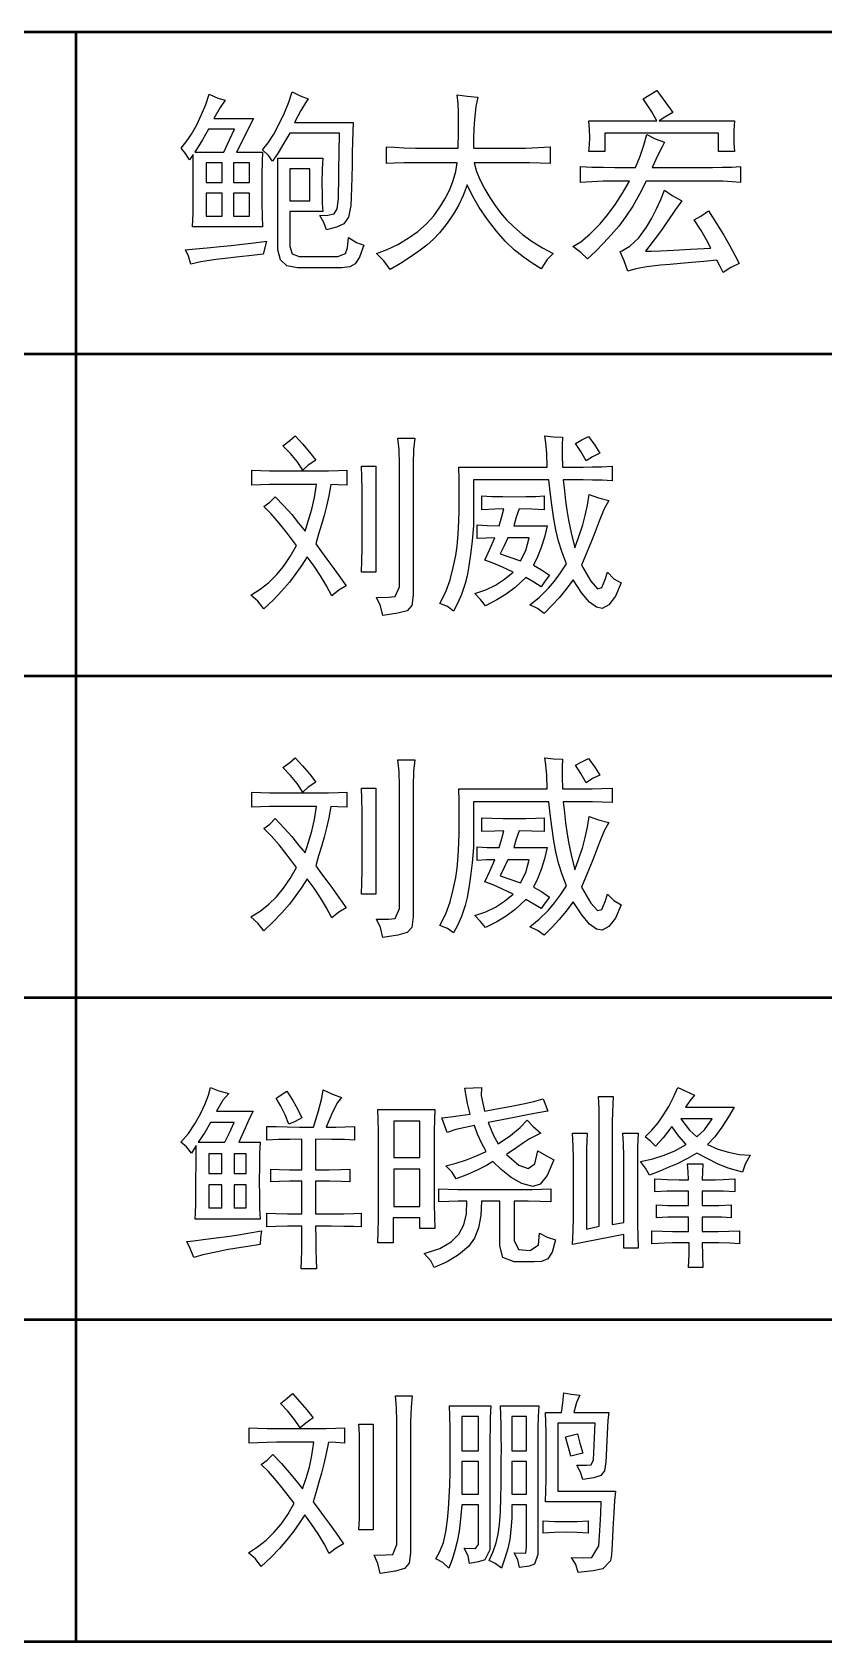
# Model space of a CAD drawing. Extents: x 0 to 1189, y 0 to 841.
# Drawn here: x 934.79 to 956.93, y 28 to 73 of the extents above; entities that cross this region are included whole.
import ezdxf

# ---------------------------------------------------------------- set-up
doc = ezdxf.new("R2010")
doc.units = 0

msp = doc.modelspace()

# ---------------------------------------------------------------- linework, layer by layer
at = {"color": 7, "lineweight": 50}
for p, q in [((1179, 73), (909, 73)), ((936.002, 73), (936.002, 28)), ((1011.002, 64), (909, 64)), ((1179, 55), (909, 55)), ((1011.002, 46), (909, 46)), ((1101, 37), (909, 37)), ((1011.002, 28), (909, 28))]:
    msp.add_line(p, q, dxfattribs=at)
at = {"color": 7, "lineweight": 25}
for points in [[(940.185, 71.096), (940.041, 70.894), (939.865, 70.585), (940.973, 70.585), (940.504, 69.647), (941.229, 69.647), (941.217, 69.382), (941.21, 69.041), (941.207, 68.624), (941.21, 68.213), (941.217, 67.857), (941.229, 67.559), (939.268, 67.559), (939.284, 67.943), (939.29, 68.198), (939.29, 69.583), (939.183, 69.434), (939.071, 69.61), (938.949, 69.754), (939.092, 69.931), (939.238, 70.151), (939.386, 70.414), (939.524, 70.698), (939.641, 70.982), (939.737, 71.267), (939.977, 71.16)], [(941.229, 69.711), (941.385, 69.905), (941.541, 70.147), (941.697, 70.436), (941.842, 70.743), (941.963, 71.042), (942.06, 71.33), (942.278, 71.219), (942.507, 71.139), (942.427, 71.027), (942.299, 70.807), (942.124, 70.478), (943.764, 70.478), (943.754, 70.22), (943.746, 69.935), (943.738, 69.623), (943.732, 69.285), (943.726, 68.951), (943.719, 68.651), (943.71, 68.386), (943.7, 68.156), (943.628, 67.825), (943.498, 67.644), (943.298, 67.548), (943.018, 67.474), (942.939, 67.682), (942.827, 67.879), (943.056, 67.889), (943.232, 67.921), (943.314, 68.057), (943.349, 68.337), (943.353, 68.523), (943.359, 68.8), (943.365, 69.169), (943.373, 69.629), (943.381, 70.18), (941.996, 70.18), (941.828, 69.893), (941.664, 69.631), (941.506, 69.392), (941.394, 69.557)], [(946.698, 69.754), (946.708, 70.196), (946.712, 70.53), (946.708, 70.755), (946.695, 71.006), (946.676, 71.245), (946.948, 71.208), (947.252, 71.181), (947.196, 70.92), (947.156, 70.563), (947.138, 70.294), (947.127, 70.024), (947.124, 69.754), (948.211, 69.754), (948.585, 69.758), (948.94, 69.773), (949.276, 69.796), (949.276, 69.328), (948.989, 69.339), (948.698, 69.347), (948.402, 69.349), (947.145, 69.349), (947.216, 69.106), (947.316, 68.861), (947.443, 68.614), (947.587, 68.375), (947.732, 68.155), (947.88, 67.953), (948.048, 67.758), (948.254, 67.556), (948.498, 67.346), (948.769, 67.145), (949.057, 66.967), (949.361, 66.813), (949.191, 66.643), (949.02, 66.387), (948.766, 66.541), (948.513, 66.719), (948.264, 66.92), (948.015, 67.155), (947.767, 67.436), (947.518, 67.762), (947.29, 68.101), (947.101, 68.424), (946.953, 68.731), (946.837, 68.436), (946.717, 68.177), (946.591, 67.953), (946.391, 67.658), (946.176, 67.389), (946.012, 67.218), (945.821, 67.048), (945.6, 66.877), (945.355, 66.707), (945.089, 66.536), (944.801, 66.366), (944.62, 66.606), (944.418, 66.813), (944.715, 66.927), (945.01, 67.069), (945.302, 67.24), (945.576, 67.432), (945.813, 67.642), (946.016, 67.868), (946.189, 68.106), (946.338, 68.351), (946.463, 68.603), (946.563, 68.856), (946.634, 69.105), (946.676, 69.349), (945.505, 69.349), (945.187, 69.347), (944.917, 69.339), (944.695, 69.328), (944.695, 69.796), (944.917, 69.782), (945.187, 69.768), (945.505, 69.754)], [(951.871, 71.139), (952.041, 71.24), (952.255, 71.373), (952.437, 71.124), (952.586, 70.919), (952.702, 70.755), (952.478, 70.622), (952.318, 70.521), (954.428, 70.521), (954.412, 70.26), (954.406, 70.073), (954.412, 69.898), (954.428, 69.669), (953.98, 69.669), (953.98, 70.18), (950.806, 70.18), (950.806, 69.669), (950.358, 69.669), (950.374, 69.85), (950.38, 70.052), (950.374, 70.276), (950.358, 70.521), (952.255, 70.521), (952.116, 70.771)], [(940.142, 69.647), (940.302, 69.988), (940.44, 70.286), (939.716, 70.286), (939.545, 69.988), (939.332, 69.647)], [(952.468, 69.924), (952.401, 69.799), (952.288, 69.564), (952.127, 69.221), (953.81, 69.221), (954.087, 69.223), (954.35, 69.231), (954.598, 69.242), (954.598, 68.795), (954.362, 68.819), (954.106, 68.833), (953.831, 68.838), (951.956, 68.838), (951.772, 68.471), (951.583, 68.14), (951.389, 67.843), (951.189, 67.58), (950.983, 67.339), (950.768, 67.106), (950.546, 66.881), (950.316, 66.664), (950.129, 66.845), (949.911, 67.005), (950.127, 67.142), (950.38, 67.356), (950.667, 67.644), (950.89, 67.903), (951.101, 68.188), (951.3, 68.499), (951.487, 68.838), (951.083, 68.838), (950.758, 68.833), (950.439, 68.819), (950.124, 68.795), (950.124, 69.242), (950.439, 69.231), (950.758, 69.223), (951.083, 69.221), (951.658, 69.221), (951.788, 69.531), (951.895, 69.837), (951.978, 70.137), (952.207, 70.02)], [(940.099, 68.795), (940.099, 69.349), (939.652, 69.349), (939.652, 68.795)], [(940.866, 68.795), (940.866, 69.349), (940.419, 69.349), (940.419, 68.795)], [(942.912, 69.477), (942.896, 69.184), (942.891, 68.774), (942.893, 68.478), (942.9, 68.215), (942.912, 67.985), (941.996, 67.985), (941.996, 67.005), (942.06, 66.808), (942.251, 66.728), (943.338, 66.728), (943.551, 66.813), (943.604, 66.968), (943.636, 67.261), (943.86, 67.122), (944.062, 67.048), (943.937, 66.715), (943.817, 66.526), (943.666, 66.438), (943.445, 66.409), (942.209, 66.409), (941.91, 66.465), (941.726, 66.636), (941.655, 66.92), (941.655, 69.477)], [(942.55, 68.284), (942.55, 69.178), (941.996, 69.178), (941.996, 68.284)], [(940.099, 67.857), (940.099, 68.497), (939.652, 68.497), (939.652, 67.857)], [(940.866, 67.857), (940.866, 68.497), (940.419, 68.497), (940.419, 67.857)], [(952.958, 68.284), (952.779, 68.041), (952.542, 67.698), (952.356, 67.431), (952.154, 67.158), (951.935, 66.877), (952.097, 66.881), (952.361, 66.891), (952.728, 66.908), (953.196, 66.932), (953.767, 66.963), (953.649, 67.192), (953.493, 67.455), (953.299, 67.751), (953.485, 67.857), (953.703, 68.007), (953.928, 67.648), (954.126, 67.321), (954.297, 67.027), (954.44, 66.766), (954.556, 66.536), (954.327, 66.419), (954.108, 66.281), (954.012, 66.483), (953.938, 66.622), (953.575, 66.589), (953.235, 66.559), (952.92, 66.531), (952.629, 66.506), (952.361, 66.483), (951.975, 66.442), (951.67, 66.388), (951.445, 66.323), (951.338, 66.606), (951.232, 66.856), (951.503, 67.018), (951.748, 67.249), (951.967, 67.548), (952.114, 67.801), (952.247, 68.057), (952.364, 68.318), (952.468, 68.582), (952.686, 68.433)], [(941.335, 67.154), (941.25, 66.792), (940.847, 66.751), (940.491, 66.712), (940.181, 66.676), (939.918, 66.643), (939.505, 66.579), (939.226, 66.515), (939.157, 66.734), (939.077, 66.92), (939.355, 66.939), (939.678, 66.967), (940.046, 67.005), (940.346, 67.038), (940.661, 67.074), (940.991, 67.113)], [(942.139, 61.717), (942.345, 61.49), (942.537, 61.263), (942.714, 61.035), (942.507, 60.891), (942.352, 60.758), (942.196, 60.995), (942.011, 61.222), (941.798, 61.44), (941.99, 61.584)], [(945.484, 61.653), (945.452, 61.334), (945.442, 60.929), (945.442, 57.264), (945.399, 56.974), (945.271, 56.827), (945.015, 56.755), (944.589, 56.689), (944.525, 56.966), (944.419, 57.2), (944.752, 57.205), (944.941, 57.221), (945.058, 57.498), (945.058, 60.929), (945.047, 61.323), (945.015, 61.653)], [(946.572, 56.817), (946.401, 56.944), (946.188, 57.03), (946.356, 57.355), (946.476, 57.69), (946.564, 58.031), (946.636, 58.372), (946.673, 58.631), (946.702, 58.954), (946.721, 59.341), (946.728, 59.603), (946.731, 59.883), (946.731, 60.184), (946.728, 60.504), (946.721, 60.844), (949.192, 60.844), (949.176, 61.225), (949.155, 61.516), (949.128, 61.717), (949.368, 61.685), (949.619, 61.675), (949.609, 61.459), (949.609, 61.182), (949.619, 60.844), (950.194, 60.844), (950.445, 60.846), (950.715, 60.853), (951.003, 60.865), (951.003, 60.46), (950.724, 60.472), (950.454, 60.479), (950.194, 60.481), (949.64, 60.481), (949.669, 60.179), (949.701, 59.899), (949.736, 59.64), (949.784, 59.357), (949.859, 59.005), (949.959, 58.585), (950.069, 58.873), (950.183, 59.224), (950.255, 59.489), (950.316, 59.773), (950.364, 60.077), (950.62, 59.981), (950.918, 59.906), (950.785, 59.677), (950.641, 59.331), (950.555, 59.102), (950.444, 58.819), (950.31, 58.484), (950.151, 58.095), (950.413, 57.648), (950.601, 57.442), (950.716, 57.477), (950.814, 57.701), (950.876, 57.903), (951.057, 57.722), (951.259, 57.605), (951.096, 57.232), (950.918, 56.994), (950.727, 56.891), (950.564, 56.921), (950.375, 57.064), (950.159, 57.321), (949.917, 57.69), (949.712, 57.416), (949.523, 57.189), (949.328, 56.979), (949.107, 56.753), (948.921, 56.886), (948.702, 56.987), (948.961, 57.2), (949.224, 57.456), (949.398, 57.655), (949.565, 57.882), (949.725, 58.138), (949.607, 58.456), (949.509, 58.771), (949.431, 59.084), (949.374, 59.395), (949.315, 59.79), (949.269, 60.152), (949.235, 60.481), (947.126, 60.481), (947.126, 59.203), (947.089, 58.777), (947.047, 58.402), (947, 58.078), (946.948, 57.805), (946.891, 57.584), (946.789, 57.281), (946.683, 57.025)], [(950.343, 61.696), (950.519, 61.451), (950.663, 61.227), (950.46, 61.131), (950.279, 61.014), (950.13, 61.275), (949.981, 61.504), (950.157, 61.605)], [(942.757, 60.737), (943.076, 60.739), (943.354, 60.746), (943.588, 60.758), (943.588, 60.332), (943.338, 60.348), (943.14, 60.354), (943.081, 60.04), (943.017, 59.752), (942.949, 59.491), (942.875, 59.236), (942.797, 58.97), (942.714, 58.692), (942.878, 58.473), (943.027, 58.27), (943.162, 58.084), (943.359, 57.81), (943.567, 57.52), (943.359, 57.397), (943.162, 57.243), (943.021, 57.52), (942.853, 57.797), (942.669, 58.068), (942.48, 58.329), (942.33, 58.1), (942.163, 57.865), (941.979, 57.626), (941.772, 57.382), (941.534, 57.134), (941.265, 56.88), (941.1, 57.094), (940.903, 57.264), (941.162, 57.431), (941.4, 57.619), (941.617, 57.829), (941.817, 58.067), (942.005, 58.34), (942.182, 58.649), (942.014, 58.87), (941.85, 59.08), (941.692, 59.278), (941.468, 59.536), (941.265, 59.736), (941.431, 59.858), (941.585, 60.013), (941.827, 59.76), (942.043, 59.512), (942.238, 59.275), (942.416, 59.054), (942.517, 59.355), (942.608, 59.661), (942.682, 59.989), (942.736, 60.354), (941.692, 60.354), (941.426, 60.351), (941.171, 60.344), (940.924, 60.332), (940.924, 60.758), (941.171, 60.746), (941.426, 60.739), (941.692, 60.737)], [(944.014, 60.204), (944.009, 60.572), (943.993, 60.865), (944.398, 60.865), (944.398, 57.903), (943.993, 57.903), (944.009, 58.217), (944.014, 58.564)], [(947.232, 59.224), (947.515, 59.208), (947.85, 59.203), (947.925, 59.459), (947.978, 59.672), (947.728, 59.666), (947.36, 59.65), (947.36, 60.034), (947.642, 60.022), (947.947, 60.015), (948.276, 60.013), (948.596, 60.015), (948.873, 60.022), (949.107, 60.034), (949.107, 59.65), (948.761, 59.666), (948.404, 59.672), (948.324, 59.437), (948.255, 59.203), (949.192, 59.203), (949.112, 58.886), (949.022, 58.596), (948.921, 58.332), (948.809, 58.095), (949.027, 57.972), (949.256, 57.818), (949.134, 57.664), (949.022, 57.498), (948.82, 57.626), (948.596, 57.754), (948.298, 57.477), (948.042, 57.285), (947.781, 57.131), (947.467, 56.966), (947.328, 57.136), (947.168, 57.307), (947.472, 57.408), (947.744, 57.541), (947.994, 57.706), (948.234, 57.903), (947.938, 58.045), (947.675, 58.159), (947.445, 58.244), (947.589, 58.548), (947.722, 58.862), (947.483, 58.857), (947.232, 58.841)], [(948.447, 58.223), (948.591, 58.51), (948.681, 58.862), (948.084, 58.862), (947.989, 58.644), (947.871, 58.415)], [(942.139, 52.717), (942.345, 52.49), (942.537, 52.263), (942.714, 52.035), (942.507, 51.891), (942.352, 51.758), (942.196, 51.995), (942.011, 52.222), (941.798, 52.44), (941.99, 52.584)], [(945.484, 52.653), (945.452, 52.334), (945.442, 51.929), (945.442, 48.264), (945.399, 47.974), (945.271, 47.827), (945.015, 47.755), (944.589, 47.689), (944.525, 47.966), (944.419, 48.2), (944.752, 48.205), (944.941, 48.221), (945.058, 48.498), (945.058, 51.929), (945.047, 52.323), (945.015, 52.653)], [(946.572, 47.817), (946.401, 47.944), (946.188, 48.03), (946.356, 48.355), (946.476, 48.69), (946.564, 49.031), (946.636, 49.372), (946.673, 49.631), (946.702, 49.954), (946.721, 50.341), (946.728, 50.603), (946.731, 50.883), (946.731, 51.184), (946.728, 51.504), (946.721, 51.844), (949.192, 51.844), (949.176, 52.225), (949.155, 52.516), (949.128, 52.717), (949.368, 52.685), (949.619, 52.675), (949.609, 52.459), (949.609, 52.182), (949.619, 51.844), (950.194, 51.844), (950.445, 51.846), (950.715, 51.853), (951.003, 51.865), (951.003, 51.46), (950.724, 51.472), (950.454, 51.479), (950.194, 51.481), (949.64, 51.481), (949.669, 51.179), (949.701, 50.899), (949.736, 50.64), (949.784, 50.357), (949.859, 50.005), (949.959, 49.585), (950.069, 49.873), (950.183, 50.224), (950.255, 50.489), (950.316, 50.773), (950.364, 51.077), (950.62, 50.981), (950.918, 50.906), (950.785, 50.677), (950.641, 50.331), (950.555, 50.102), (950.444, 49.819), (950.31, 49.484), (950.151, 49.095), (950.413, 48.648), (950.601, 48.442), (950.716, 48.477), (950.814, 48.701), (950.876, 48.903), (951.057, 48.722), (951.259, 48.605), (951.096, 48.232), (950.918, 47.994), (950.727, 47.891), (950.564, 47.921), (950.375, 48.064), (950.159, 48.321), (949.917, 48.69), (949.712, 48.416), (949.523, 48.189), (949.328, 47.979), (949.107, 47.753), (948.921, 47.886), (948.702, 47.987), (948.961, 48.2), (949.224, 48.456), (949.398, 48.655), (949.565, 48.882), (949.725, 49.138), (949.607, 49.456), (949.509, 49.771), (949.431, 50.084), (949.374, 50.395), (949.315, 50.79), (949.269, 51.152), (949.235, 51.481), (947.126, 51.481), (947.126, 50.203), (947.089, 49.777), (947.047, 49.402), (947, 49.078), (946.948, 48.805), (946.891, 48.584), (946.789, 48.281), (946.683, 48.025)], [(950.343, 52.696), (950.519, 52.451), (950.663, 52.227), (950.46, 52.131), (950.279, 52.014), (950.13, 52.275), (949.981, 52.504), (950.157, 52.605)], [(942.757, 51.737), (943.076, 51.739), (943.354, 51.746), (943.588, 51.758), (943.588, 51.332), (943.338, 51.348), (943.14, 51.354), (943.081, 51.04), (943.017, 50.752), (942.949, 50.491), (942.875, 50.236), (942.797, 49.97), (942.714, 49.692), (942.878, 49.473), (943.027, 49.27), (943.162, 49.084), (943.359, 48.81), (943.567, 48.52), (943.359, 48.397), (943.162, 48.243), (943.021, 48.52), (942.853, 48.797), (942.669, 49.068), (942.48, 49.329), (942.33, 49.1), (942.163, 48.865), (941.979, 48.626), (941.772, 48.382), (941.534, 48.134), (941.265, 47.88), (941.1, 48.094), (940.903, 48.264), (941.162, 48.431), (941.4, 48.619), (941.617, 48.829), (941.817, 49.067), (942.005, 49.34), (942.182, 49.649), (942.014, 49.87), (941.85, 50.08), (941.692, 50.278), (941.468, 50.536), (941.265, 50.736), (941.431, 50.858), (941.585, 51.013), (941.827, 50.76), (942.043, 50.512), (942.238, 50.275), (942.416, 50.054), (942.517, 50.355), (942.608, 50.661), (942.682, 50.989), (942.736, 51.354), (941.692, 51.354), (941.426, 51.351), (941.171, 51.344), (940.924, 51.332), (940.924, 51.758), (941.171, 51.746), (941.426, 51.739), (941.692, 51.737)], [(944.014, 51.204), (944.009, 51.572), (943.993, 51.865), (944.398, 51.865), (944.398, 48.903), (943.993, 48.903), (944.009, 49.217), (944.014, 49.564)], [(947.232, 50.224), (947.515, 50.208), (947.85, 50.203), (947.925, 50.459), (947.978, 50.672), (947.728, 50.666), (947.36, 50.65), (947.36, 51.034), (947.642, 51.022), (947.947, 51.015), (948.276, 51.013), (948.596, 51.015), (948.873, 51.022), (949.107, 51.034), (949.107, 50.65), (948.761, 50.666), (948.404, 50.672), (948.324, 50.437), (948.255, 50.203), (949.192, 50.203), (949.112, 49.886), (949.022, 49.596), (948.921, 49.332), (948.809, 49.095), (949.027, 48.972), (949.256, 48.818), (949.134, 48.664), (949.022, 48.498), (948.82, 48.626), (948.596, 48.754), (948.298, 48.477), (948.042, 48.285), (947.781, 48.131), (947.467, 47.966), (947.328, 48.136), (947.168, 48.307), (947.472, 48.408), (947.744, 48.541), (947.994, 48.706), (948.234, 48.903), (947.938, 49.045), (947.675, 49.159), (947.445, 49.244), (947.589, 49.548), (947.722, 49.862), (947.483, 49.857), (947.232, 49.841)], [(948.447, 49.223), (948.591, 49.51), (948.681, 49.862), (948.084, 49.862), (947.989, 49.644), (947.871, 49.415)], [(940.284, 43.327), (940.114, 43.141), (939.943, 42.837), (940.966, 42.837), (940.873, 42.655), (940.739, 42.364), (940.561, 41.964), (941.158, 41.964), (941.146, 41.663), (941.139, 41.301), (941.136, 40.877), (941.139, 40.465), (941.146, 40.11), (941.158, 39.812), (939.346, 39.812), (939.353, 39.988), (939.358, 40.231), (939.362, 40.542), (939.365, 40.92), (939.367, 41.365), (939.368, 41.879), (939.24, 41.665), (939.101, 41.836), (938.942, 41.964), (939.155, 42.214), (939.339, 42.48), (939.496, 42.763), (939.621, 43.039), (939.713, 43.284), (939.773, 43.498), (940.007, 43.402)], [(943.437, 43.221), (943.324, 43.081), (943.182, 42.804), (943.011, 42.39), (943.279, 42.392), (943.542, 42.399), (943.8, 42.411), (943.8, 42.028), (943.518, 42.04), (943.156, 42.047), (942.713, 42.049), (942.713, 41.197), (943.094, 41.199), (943.414, 41.206), (943.672, 41.218), (943.672, 40.856), (943.423, 40.868), (943.104, 40.875), (942.713, 40.877), (942.713, 39.961), (943.144, 39.962), (943.501, 39.966), (943.784, 39.973), (943.991, 39.982), (943.991, 39.599), (943.784, 39.608), (943.501, 39.615), (943.144, 39.619), (942.713, 39.62), (942.714, 39.274), (942.718, 38.96), (942.725, 38.677), (942.734, 38.427), (942.308, 38.427), (942.317, 38.661), (942.324, 38.938), (942.328, 39.258), (942.329, 39.62), (941.927, 39.618), (941.6, 39.611), (941.349, 39.599), (941.349, 39.982), (941.6, 39.97), (941.927, 39.963), (942.329, 39.961), (942.329, 40.877), (941.986, 40.875), (941.695, 40.868), (941.456, 40.856), (941.456, 41.218), (941.695, 41.206), (941.986, 41.199), (942.329, 41.197), (942.329, 42.049), (942.003, 42.047), (941.676, 42.04), (941.349, 42.028), (941.349, 42.411), (941.614, 42.402), (941.919, 42.395), (942.264, 42.391), (942.649, 42.39), (942.793, 42.847), (942.886, 43.195), (942.926, 43.434), (943.182, 43.306)], [(941.903, 43.391), (942.074, 43.129), (942.216, 42.88), (942.329, 42.646), (942.143, 42.55), (941.967, 42.475), (941.861, 42.736), (941.74, 42.977), (941.605, 43.2)], [(947.671, 41.431), (947.49, 41.319), (947.245, 41.197), (946.957, 41.069), (946.648, 40.941), (946.52, 41.138), (946.35, 41.303), (946.644, 41.384), (946.93, 41.479), (947.208, 41.587), (947.479, 41.708), (947.349, 41.95), (947.242, 42.191), (947.159, 42.433), (946.894, 42.383), (946.638, 42.319), (946.392, 42.241), (946.243, 42.646), (946.492, 42.676), (946.754, 42.712), (947.031, 42.752), (946.962, 43.05), (946.882, 43.477), (947.351, 43.498), (947.34, 43.269), (947.436, 42.837), (947.829, 42.906), (948.19, 42.974), (948.518, 43.042), (948.814, 43.11), (949.077, 43.178), (949.205, 42.837), (948.879, 42.777), (948.55, 42.715), (948.218, 42.651), (947.882, 42.585), (947.543, 42.518), (947.687, 42.156), (947.82, 41.921), (948.165, 42.156), (948.435, 42.376), (948.629, 42.582), (948.8, 42.406), (949.013, 42.219), (948.693, 42.06), (948.528, 41.95), (948.315, 41.804), (948.054, 41.623), (948.398, 41.322), (948.661, 41.229), (948.84, 41.359), (948.928, 41.729), (949.167, 41.591), (949.375, 41.474), (949.187, 41.04), (948.992, 40.792), (948.789, 40.728), (948.483, 40.813), (948.182, 40.984), (947.905, 41.202)], [(949.922, 41.516), (949.917, 41.852), (949.901, 42.219), (950.306, 42.219), (950.29, 41.788), (950.285, 41.516), (950.285, 39.535), (950.647, 39.62), (950.647, 42.539), (950.641, 42.907), (950.625, 43.242), (951.03, 43.242), (951.014, 42.811), (951.009, 42.539), (951.009, 39.663), (951.329, 39.727), (951.329, 41.58), (951.323, 41.921), (951.307, 42.219), (951.733, 42.219), (951.717, 41.825), (951.712, 41.58), (951.712, 39.812), (951.714, 39.637), (951.722, 39.367), (951.733, 39.002), (951.329, 39.002), (951.329, 39.386), (949.901, 39.109), (949.917, 39.487), (949.922, 39.854)], [(953.31, 43.285), (953.182, 43.125), (953.054, 42.944), (954.418, 42.944), (954.258, 42.678), (954.077, 42.39), (953.88, 42.118), (953.672, 41.9), (953.963, 41.777), (954.258, 41.687), (954.559, 41.628), (954.865, 41.602), (954.727, 41.357), (954.652, 41.133), (954.253, 41.245), (953.949, 41.367), (953.678, 41.506), (953.374, 41.665), (953.118, 41.516), (952.82, 41.367), (952.593, 41.265), (952.337, 41.159), (952.053, 41.048), (951.936, 41.239), (951.797, 41.431), (952.144, 41.506), (952.458, 41.602), (952.761, 41.729), (953.076, 41.9), (952.868, 42.134), (952.671, 42.411), (952.431, 42.092), (952.223, 41.857), (952.085, 41.985), (951.925, 42.113), (952.116, 42.305), (952.29, 42.511), (952.447, 42.731), (952.59, 42.968), (952.722, 43.223), (952.841, 43.498), (953.065, 43.391)], [(946.051, 42.88), (946.039, 42.591), (946.032, 42.293), (946.03, 41.985), (946.03, 40.536), (946.032, 40.219), (946.039, 39.892), (946.051, 39.556), (945.625, 39.556), (945.625, 39.854), (944.879, 39.854), (944.879, 39.151), (944.453, 39.151), (944.463, 39.484), (944.469, 39.801), (944.473, 40.102), (944.475, 40.387), (944.475, 41.985), (944.472, 42.293), (944.465, 42.591), (944.453, 42.88)], [(940.177, 41.964), (940.295, 42.209), (940.433, 42.518), (939.773, 42.518), (939.613, 42.241), (939.432, 41.964)], [(945.625, 41.538), (945.625, 42.56), (944.901, 42.56), (944.901, 41.538)], [(953.374, 42.113), (953.587, 42.315), (953.8, 42.624), (952.927, 42.624), (953.166, 42.305)], [(940.092, 41.09), (940.092, 41.644), (939.73, 41.644), (939.73, 41.09)], [(940.774, 41.09), (940.774, 41.644), (940.433, 41.644), (940.433, 41.09)], [(945.625, 40.174), (945.625, 41.218), (944.901, 41.218), (944.901, 40.174)], [(953.885, 40.92), (954.109, 40.925), (954.439, 40.941), (954.439, 40.579), (954.114, 40.595), (953.907, 40.6), (953.523, 40.6), (953.523, 40.195), (953.758, 40.195), (953.987, 40.201), (954.333, 40.217), (954.333, 39.854), (954.072, 39.87), (953.8, 39.876), (953.523, 39.876), (953.523, 39.471), (953.971, 39.471), (954.269, 39.476), (954.567, 39.492), (954.567, 39.13), (954.306, 39.146), (953.992, 39.151), (953.523, 39.151), (953.529, 38.821), (953.544, 38.469), (953.14, 38.469), (953.156, 38.832), (953.161, 39.151), (952.692, 39.151), (952.474, 39.146), (952.117, 39.13), (952.117, 39.492), (952.41, 39.476), (952.692, 39.471), (953.14, 39.471), (953.14, 39.876), (952.863, 39.876), (952.559, 39.87), (952.245, 39.854), (952.245, 40.217), (952.559, 40.201), (952.863, 40.195), (953.14, 40.195), (953.14, 40.6), (952.884, 40.6), (952.543, 40.595), (952.202, 40.579), (952.202, 40.941), (952.543, 40.925), (952.884, 40.92), (953.14, 40.92), (953.134, 41.138), (953.118, 41.367), (953.544, 41.367), (953.529, 41.138), (953.523, 40.92)], [(940.092, 40.131), (940.092, 40.771), (939.73, 40.771), (939.73, 40.131)], [(940.774, 40.131), (940.774, 40.771), (940.433, 40.771), (940.433, 40.131)], [(948.502, 40.643), (948.769, 40.645), (949.032, 40.652), (949.29, 40.664), (949.29, 40.302), (948.996, 40.314), (948.655, 40.321), (948.267, 40.323), (948.267, 39.215), (948.384, 38.97), (948.715, 38.938), (948.949, 39.098), (948.97, 39.428), (949.189, 39.316), (949.418, 39.237), (949.333, 38.89), (949.205, 38.704), (949.034, 38.629), (948.821, 38.619), (948.267, 38.619), (947.953, 38.741), (947.862, 39.066), (947.862, 40.323), (947.351, 40.323), (947.336, 39.916), (947.271, 39.569), (947.155, 39.282), (946.989, 39.055), (946.712, 38.815), (946.392, 38.62), (946.03, 38.469), (945.939, 38.651), (945.753, 38.853), (946.183, 38.999), (946.506, 39.18), (946.722, 39.396), (946.856, 39.656), (946.931, 39.964), (946.946, 40.323), (946.698, 40.321), (946.435, 40.314), (946.158, 40.302), (946.158, 40.664), (946.418, 40.652), (946.688, 40.645), (946.967, 40.643)], [(941.2, 39.492), (941.168, 39.3), (941.158, 39.109), (940.819, 39.056), (940.508, 39.005), (940.223, 38.955), (939.964, 38.906), (939.554, 38.818), (939.304, 38.746), (939.203, 38.997), (939.112, 39.194), (939.298, 39.214), (939.571, 39.246), (939.932, 39.29), (940.239, 39.33), (940.553, 39.378), (940.873, 39.432)], [(942.068, 34.94), (942.274, 34.713), (942.466, 34.486), (942.643, 34.258), (942.435, 34.115), (942.281, 33.981), (942.125, 34.218), (941.94, 34.445), (941.727, 34.663), (941.919, 34.807)], [(945.413, 34.876), (945.381, 34.557), (945.37, 34.152), (945.37, 30.487), (945.328, 30.197), (945.2, 30.05), (944.944, 29.978), (944.518, 29.912), (944.454, 30.189), (944.348, 30.423), (944.681, 30.429), (944.87, 30.445), (944.987, 30.722), (944.987, 34.152), (944.976, 34.546), (944.944, 34.876)], [(950.016, 32.937), (950.299, 32.94), (950.421, 32.948), (950.485, 33.087), (950.528, 34.109), (949.484, 34.109), (949.484, 32.213), (951.103, 32.213), (951.076, 31.954), (951.051, 31.602), (951.028, 31.158), (951.007, 30.732), (950.986, 30.434), (950.964, 30.263), (950.741, 30.04), (950.474, 29.981), (950.059, 29.933), (949.99, 30.157), (949.867, 30.359), (950.213, 30.349), (950.442, 30.359), (950.634, 30.679), (950.654, 30.964), (950.671, 31.265), (950.686, 31.582), (950.698, 31.915), (949.143, 31.915), (949.152, 32.228), (949.159, 32.549), (949.163, 32.878), (949.164, 33.214), (949.163, 33.545), (949.159, 33.854), (949.152, 34.141), (949.143, 34.408), (949.59, 34.408), (949.627, 34.685), (949.654, 34.962), (949.862, 34.924), (950.101, 34.898), (950.006, 34.69), (949.931, 34.408), (950.911, 34.408), (950.89, 34.195), (950.868, 33.811), (950.826, 33.023), (950.791, 32.78), (950.687, 32.65), (950.493, 32.583), (950.187, 32.533), (950.123, 32.74)], [(946.863, 30.615), (947.182, 30.604), (947.268, 30.722), (947.268, 31.829), (946.799, 31.829), (946.766, 31.432), (946.723, 31.091), (946.671, 30.807), (946.607, 30.553), (946.529, 30.305), (946.437, 30.061), (946.272, 30.221), (946.074, 30.317), (946.191, 30.521), (946.285, 30.772), (946.356, 31.07), (946.405, 31.414), (946.432, 31.717), (946.452, 32.038), (946.467, 32.377), (946.476, 32.733), (946.479, 33.108), (946.478, 33.569), (946.474, 33.971), (946.467, 34.314), (946.458, 34.599), (947.609, 34.599), (947.597, 34.27), (947.59, 33.965), (947.587, 33.683), (947.587, 30.572), (947.449, 30.295), (947.27, 30.237), (947.012, 30.189), (946.975, 30.402)], [(947.268, 33.342), (947.268, 34.301), (946.799, 34.301), (946.799, 33.342)], [(948.269, 30.487), (948.589, 30.477), (948.61, 30.658), (948.61, 31.829), (948.205, 31.829), (948.198, 31.457), (948.177, 31.133), (948.141, 30.86), (948.087, 30.606), (948.009, 30.339), (947.907, 30.061), (947.736, 30.189), (947.566, 30.274), (947.68, 30.526), (947.765, 30.771), (947.822, 31.009), (947.858, 31.28), (947.883, 31.625), (947.896, 32.043), (947.901, 32.383), (947.904, 32.724), (947.906, 33.065), (947.907, 33.406), (947.906, 33.744), (947.901, 34.056), (947.895, 34.341), (947.885, 34.599), (948.951, 34.599), (948.939, 34.303), (948.932, 33.984), (948.93, 33.641), (948.93, 30.445), (948.834, 30.168), (948.682, 30.114), (948.418, 30.082), (948.37, 30.29)], [(948.61, 33.342), (948.61, 34.301), (948.205, 34.301), (948.205, 33.342)], [(942.686, 33.96), (943.005, 33.963), (943.282, 33.97), (943.517, 33.981), (943.517, 33.555), (943.266, 33.571), (943.069, 33.577), (943.01, 33.263), (942.946, 32.975), (942.878, 32.714), (942.804, 32.459), (942.726, 32.193), (942.643, 31.915), (942.807, 31.696), (942.956, 31.493), (943.091, 31.307), (943.288, 31.033), (943.495, 30.743), (943.288, 30.62), (943.091, 30.466), (942.949, 30.743), (942.782, 31.02), (942.598, 31.291), (942.409, 31.552), (942.258, 31.323), (942.092, 31.088), (941.908, 30.849), (941.701, 30.606), (941.463, 30.357), (941.194, 30.104), (941.029, 30.317), (940.832, 30.487), (941.091, 30.654), (941.329, 30.842), (941.546, 31.052), (941.746, 31.29), (941.934, 31.563), (942.111, 31.872), (941.942, 32.093), (941.779, 32.303), (941.62, 32.501), (941.397, 32.759), (941.194, 32.959), (941.359, 33.081), (941.514, 33.236), (941.756, 32.983), (941.972, 32.735), (942.166, 32.498), (942.345, 32.277), (942.446, 32.578), (942.537, 32.884), (942.611, 33.212), (942.664, 33.577), (941.62, 33.577), (941.355, 33.574), (941.1, 33.567), (940.853, 33.555), (940.853, 33.981), (941.1, 33.97), (941.355, 33.963), (941.62, 33.96)], [(943.943, 33.427), (943.938, 33.795), (943.922, 34.088), (944.326, 34.088), (944.326, 31.126), (943.922, 31.126), (943.938, 31.441), (943.943, 31.787)], [(950.038, 33.811), (950.107, 33.55), (950.187, 33.278), (949.846, 33.193), (949.787, 33.433), (949.697, 33.726)], [(947.268, 32.128), (947.268, 33.044), (946.799, 33.044), (946.799, 32.128)], [(948.61, 32.128), (948.61, 33.044), (948.205, 33.044), (948.205, 32.128)], [(950.336, 31.041), (950.032, 31.057), (949.718, 31.062), (949.398, 31.057), (949.079, 31.041), (949.079, 31.382), (949.398, 31.366), (949.718, 31.361), (950.032, 31.366), (950.336, 31.382)]]:
    msp.add_lwpolyline(points, close=True, dxfattribs=at)

doc.saveas('drawing.dxf')
